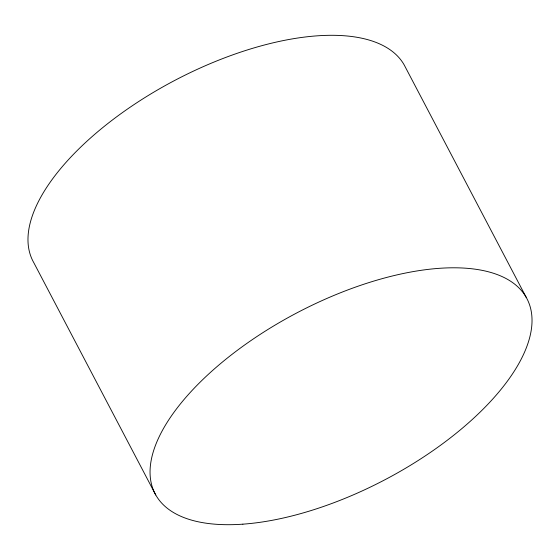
<?xml version="1.0" encoding="UTF-8"?>
<svg xmlns="http://www.w3.org/2000/svg" width="560" height="560" viewBox="0 0 560 560"><rect width="100%" height="100%" fill="white"/><g stroke="black" fill="none" stroke-linecap="round" stroke-linejoin="round"><path stroke-width="0.84" d="M526.295 297.5L404.229 65.002A209.951 94.339 -27.7 0 0 172.529 81.599A209.951 94.339 -27.7 0 0 33.705 262.5L155.771 494.998M242.872 524.167A209.951 94.339 -27.7 0 0 532 322.126A209.951 94.339 -27.7 0 0 248.22 342.454A209.951 94.339 -27.7 0 0 242.872 524.167"/></g></svg>
